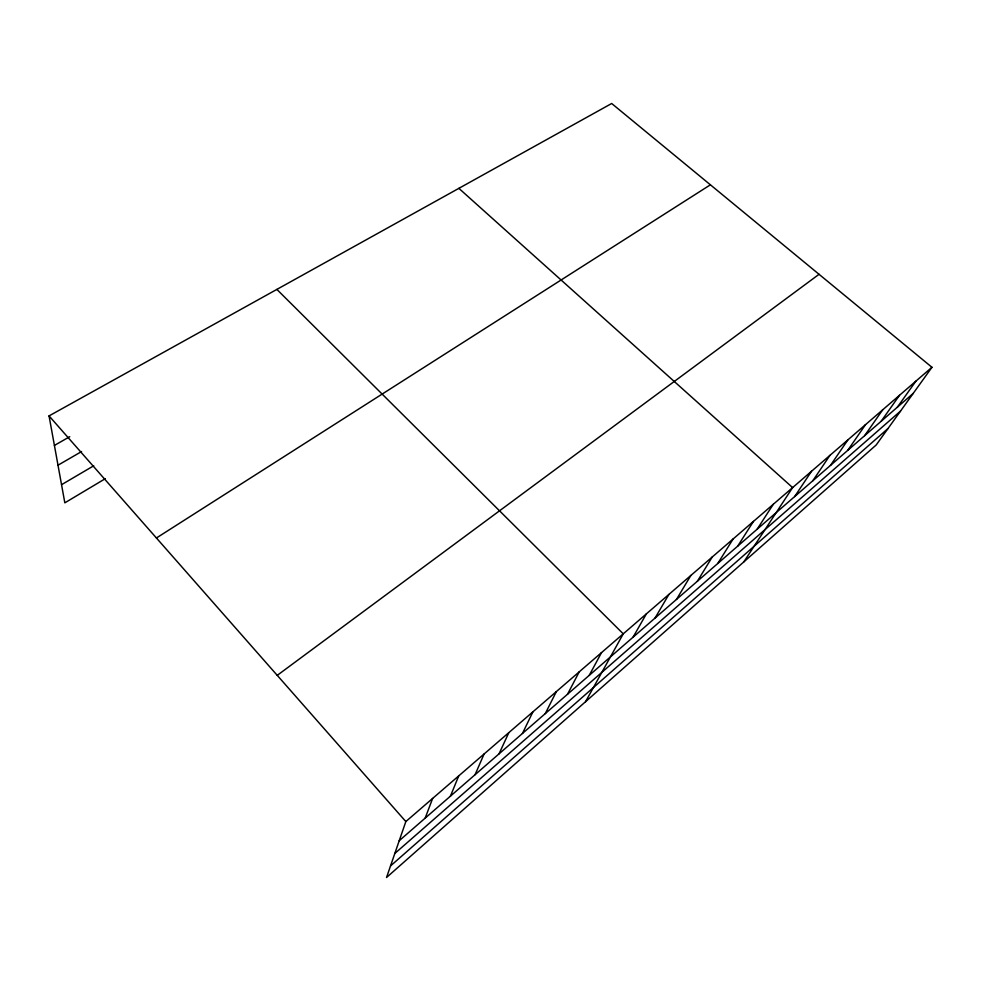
<?xml version="1.0" encoding="UTF-8"?>
<svg xmlns="http://www.w3.org/2000/svg" width="981" height="981" viewBox="0 0 981 981"><rect width="100%" height="100%" fill="white"/><g stroke="black" fill="none" stroke-linecap="round" stroke-linejoin="round"><path stroke-width="1.47" d="M931.95 367.286L405.84 821.563L386.526 877.505L876.217 444.945L931.95 367.286L611.678 103.496L49.05 415.907L64.832 502.836L105.347 478.654M425.165 818.142L432.633 798.424M450.438 796.143L458.716 775.91M475.062 774.72L484.099 753.984M499.047 753.837L508.82 732.648M522.444 733.481L532.891 711.863M545.264 713.628L556.35 691.605M567.521 694.254L579.219 671.862M589.238 675.357L601.512 652.61M585.534 701.709L623.254 633.836L276.875 289.407M633.015 637.258L646.393 613.848M655.014 618.104L668.919 594.4M676.461 599.44L690.869 575.442M697.381 581.23L712.255 556.975M717.785 563.474L733.114 538.974M737.7 546.135L753.433 521.426M757.148 529.225L773.261 504.308M743.806 561.917L792.611 487.594L458.875 188.352M794.659 496.57L811.495 471.297M812.771 480.813L829.926 455.38M830.466 465.411L847.927 439.831M847.756 450.353L865.512 424.65M864.666 435.638L882.692 409.813M881.208 421.241L899.479 395.318M897.382 407.164L915.898 381.143M390.512 865.953L887.977 428.55M394.828 853.47L900.558 411.039M399.218 840.717L913.213 393.393M277.243 675.357L819.049 274.3M156.42 537.993L710.403 184.808M61.545 484.7L93.735 465.779M58.002 465.202L81.582 451.554M54.409 445.423L69.737 436.692M49.05 415.907L405.84 821.563"/></g></svg>
